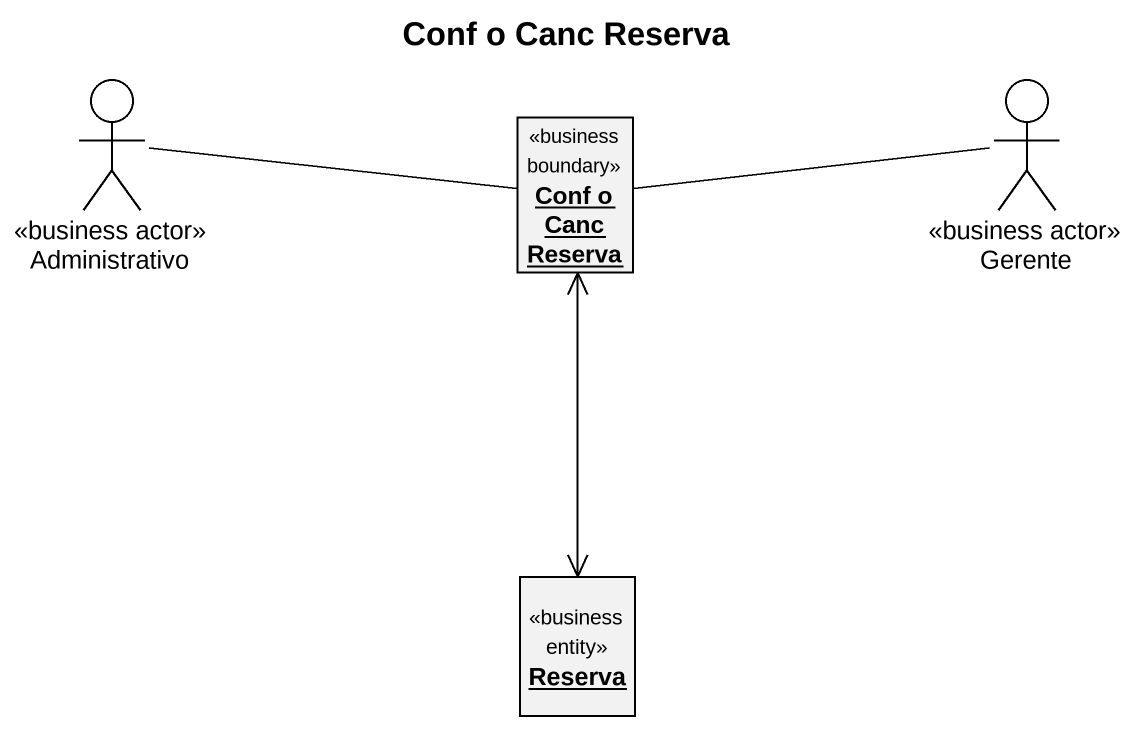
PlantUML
@startuml
title Conf o Canc Reserva
allowmixing
hide circle
hide empty members
actor Administrativo <<business actor>>
object "Conf o Canc Reserva" as Conf_o_Canc_Reserva <<business boundary>>
actor Gerente <<business actor>>
object Reserva <<business entity>>
Administrativo -right- Conf_o_Canc_Reserva
Conf_o_Canc_Reserva -right- Gerente
Reserva <-up-> Conf_o_Canc_Reserva
@enduml
